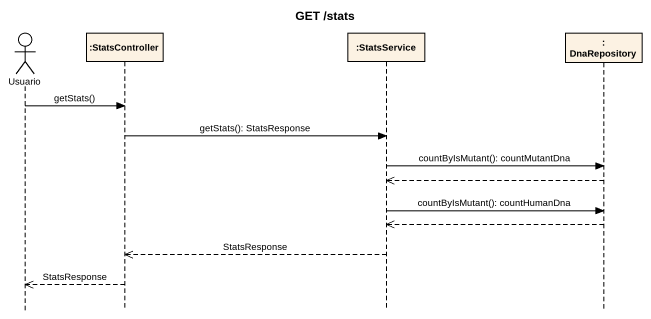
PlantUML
@startuml
title GET /stats
hide footbox
actor Usuario
participant ":StatsController" as StatsController
participant ":StatsService" as StatsService
participant ": DnaRepository" as DnaRepository

Usuario -> StatsController : getStats()
StatsController -> StatsService : getStats(): StatsResponse
StatsService -> DnaRepository : countByIsMutant(): countMutantDna
DnaRepository -->> StatsService
StatsService -> DnaRepository : countByIsMutant(): countHumanDna
DnaRepository -->> StatsService
StatsService -->> StatsController : StatsResponse
StatsController -->> Usuario : StatsResponse
@enduml
